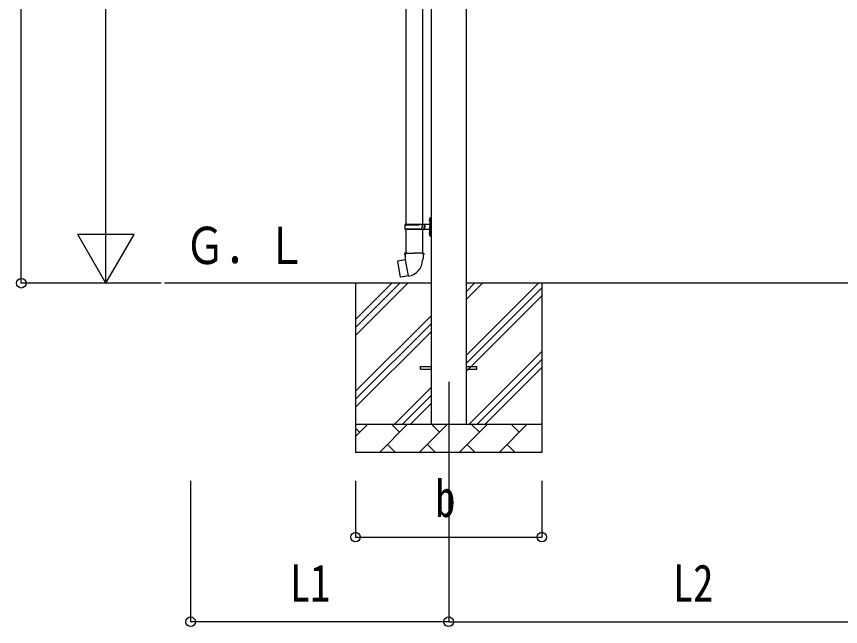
# Model space of a CAD drawing. Units: millimetres, scale not verified. Extents: x -16820 to 16820, y -11880 to 11880.
# Drawn here: x -9042 to -6122, y -5917 to -3754 of the extents above; entities that cross this region are included whole.
import ezdxf
from ezdxf.enums import TextEntityAlignment as Align

# ---------------------------------------------------------------- set-up
doc = ezdxf.new("R2010")
doc.units = ezdxf.units.MM
doc.header["$LTSCALE"] = 50
for name, color, linetype in [('0-3_YKK_12', 2, 'Continuous'), ('0-4_YKK_13', 4, 'Continuous'), ('0-5_YKK_A1', 4, 'Continuous'), ('0-6_YKK_D', 6, 'Continuous')]:
    doc.layers.add(name, color=color, linetype=linetype)
doc.styles.add('ＭＳ ゴシック', font='')
doc.styles.get('ＭＳ ゴシック').set_extended_font_data('MS Gothic')

msp = doc.modelspace()

# ---------------------------------------------------------------- linework, layer by layer
at = {"layer": '0-3_YKK_12'}
msp.add_line((-7510.02, -5050), (-7510.02, -5550), dxfattribs=at)
at = {"layer": '0-4_YKK_13'}
for p, q in [((-7662.52, -3586.49), (-7662.52, -4491)), ((-7602.52, -3586.49), (-7602.52, -4491)), ((-7576.52, -4468), (-7573.52, -4466.5)), ((-7573.52, -4466.5), (-7573.52, -4500)), ((-7573.52, -4466.5), (-7572.52, -4466.5)), ((-7572.52, -4466.5), (-7572.52, -4500)), ((-7665.52, -4493), (-7615.18, -4493)), ((-7664.52, -4491), (-7578.52, -4491)), ((-7664.52, -4491), (-7664.52, -4493)), ((-7605.52, -4491), (-7605.52, -4495.5)), ((-7605.52, -4495.5), (-7603.52, -4495.5)), ((-7603.52, -4495.5), (-7603.52, -4500)), ((-7597.52, -4491), (-7597.52, -4500)), ((-7597.52, -4495.5), (-7594.52, -4495.5)), ((-7594.52, -4495.5), (-7594.52, -4500)), ((-7578.82, -4473.85), (-7576.77, -4474.85)), ((-7577.55, -4471.85), (-7576.92, -4471.85)), ((-7577.55, -4471.85), (-7577.55, -4480.15)), ((-7577.55, -4480.15), (-7576.92, -4480.15)), ((-7576.92, -4471.85), (-7576.92, -4480.15)), ((-7576.92, -4471.85), (-7576.52, -4472.25)), ((-7576.92, -4480.15), (-7576.52, -4479.75)), ((-7576.77, -4474.85), (-7576.16, -4476)), ((-7576.52, -4468), (-7576.52, -4500)), ((-7576.52, -4472.25), (-7576.52, -4479.75)), ((-7665.52, -4507), (-7615.18, -4507)), ((-7664.52, -4509), (-7664.52, -4507)), ((-7664.52, -4509), (-7578.52, -4509)), ((-7662.52, -4509), (-7662.52, -4593.93)), ((-7605.52, -4509), (-7605.52, -4504.5)), ((-7605.52, -4504.5), (-7603.52, -4504.5)), ((-7603.52, -4504.5), (-7603.52, -4500)), ((-7602.52, -4509), (-7602.52, -4593.93)), ((-7597.52, -4509), (-7597.52, -4500)), ((-7597.52, -4504.5), (-7594.52, -4504.5)), ((-7594.52, -4504.5), (-7594.52, -4500)), ((-7578.82, -4521.85), (-7576.77, -4522.85)), ((-7577.55, -4519.85), (-7576.92, -4519.85)), ((-7577.55, -4519.85), (-7577.55, -4528.15)), ((-7576.92, -4519.85), (-7576.92, -4528.15)), ((-7576.92, -4519.85), (-7576.52, -4520.25)), ((-7576.77, -4522.85), (-7576.16, -4524)), ((-7576.52, -4532), (-7576.52, -4500)), ((-7576.52, -4520.25), (-7576.52, -4527.75)), ((-7573.52, -4533.5), (-7573.52, -4500)), ((-7572.52, -4533.5), (-7572.52, -4500)), ((-7577.55, -4528.15), (-7576.92, -4528.15)), ((-7576.92, -4528.15), (-7576.52, -4527.75)), ((-7576.52, -4532), (-7573.52, -4533.5)), ((-7573.52, -4533.5), (-7572.52, -4533.5)), ((-7664.37, -4593.93), (-7666.52, -4594.71)), ((-7666.52, -4594.71), (-7666.52, -4598.33)), ((-7666.52, -4598.33), (-7664.27, -4599.14)), ((-7664.37, -4593.93), (-7632.52, -4593.93)), ((-7664.37, -4593.93), (-7664.27, -4599.14)), ((-7664.27, -4599.14), (-7664.02, -4613.93)), ((-7600.67, -4593.93), (-7632.52, -4593.93)), ((-7598.52, -4598.33), (-7600.76, -4599.14)), ((-7600.67, -4593.93), (-7598.52, -4594.71)), ((-7598.52, -4594.71), (-7598.52, -4598.33)), ((-7690.98, -4622.38), (-7691.78, -4623.55)), ((-7691.78, -4623.55), (-7682.16, -4678.11)), ((-7663.11, -4617.13), (-7690.98, -4622.38)), ((-7678.23, -4619.78), (-7678.44, -4620.02)), ((-7664.02, -4613.93), (-7662.67, -4615.93)), ((-7652.75, -4674.42), (-7662.89, -4616.95)), ((-7662.86, -4616.13), (-7662.86, -4616.83)), ((-7662.67, -4615.93), (-7662.7, -4615.93)), ((-7602.33, -4615.87), (-7602.4, -4618.03)), ((-7601.01, -4613.93), (-7602.33, -4615.87)), ((-7668.14, -4677.02), (-7668.42, -4676.86)), ((-7652.45, -4675.19), (-7652.69, -4674.52)), ((-7610.02, -4995.5), (-7572.52, -4995.5)), ((-7610.02, -5004.5), (-7610.02, -4995.5)), ((-7610.02, -5004.5), (-7572.52, -5004.5)), ((-7447.52, -4995.5), (-7410.02, -4995.5)), ((-7447.52, -5004.5), (-7410.02, -5004.5)), ((-7410.02, -5004.5), (-7410.02, -4995.5))]:
    msp.add_line(p, q, dxfattribs=at)
for points in [[(-7578.82, -4478.15), (-7576.77, -4477.15), (-7576.16, -4476)], [(-7578.82, -4526.15), (-7576.77, -4525.15), (-7576.16, -4524)], [(-7600.67, -4593.93), (-7600.76, -4599.14), (-7601.01, -4613.93)], [(-7675.99, -4619.56), (-7676.27, -4619.4), (-7678.23, -4619.78)], [(-7653.02, -4674.33), (-7681, -4678.93), (-7682.16, -4678.11)], [(-7665.95, -4676.46), (-7666.17, -4676.69), (-7668.14, -4677.02)]]:
    msp.add_lwpolyline(points, dxfattribs=at)
for centre, radius, start, end in [((-7616.77, -4500), 49.25, 171.82876, 180.00002), ((-7615.18, -4491), 2, 270, 359.99998), ((-7573.22, -4476), 6, 136.21765, 223.78235), ((-7578.52, -4489), 2, 270, 359.99998), ((-7616.77, -4500), 49.25, 180.00002, 188.17127), ((-7615.18, -4509), 2, 0.00005, 90.00004), ((-7573.22, -4524), 6, 136.21765, 223.78235), ((-7578.52, -4511), 2, 0.00005, 90.00004), ((-7663.16, -4616.83), 0.3, 280.66842, 0), ((-7662.66, -4616.13), 0.2, 100, 180), ((-7662.67, -4615.93), 60.3, 279.96938, 358), ((-7652.97, -4674.63), 0.3, 20, 99.33158), ((-7652.26, -4675.12), 0.2, 200, 279.96938)]:
    msp.add_arc(centre, radius, start, end, dxfattribs=at)
at = {"layer": '0-5_YKK_A1'}
for p, q in [((-7572.52, -2402.5), (-7572.52, -5200)), ((-7447.52, -5200), (-7447.52, -2402.5)), ((-7572.52, -4700), (-8516.68, -4700)), ((-7840.02, -4700), (-7840.02, -5300)), ((-7840.02, -4885.05), (-7654.97, -4700)), ((-7840.02, -4856.77), (-7683.25, -4700)), ((-7840.02, -4828.48), (-7711.53, -4700)), ((-5772.52, -4700), (-7447.52, -4700)), ((-7447.52, -4955.1), (-7192.42, -4700)), ((-7447.52, -4757.11), (-7390.41, -4700)), ((-7447.52, -4728.82), (-7418.69, -4700)), ((-7180.02, -4700), (-7180.02, -5300)), ((-7447.52, -4983.38), (-7180.02, -4715.88)), ((-7447.52, -5011.67), (-7180.02, -4744.17)), ((-7840.02, -5083.04), (-7572.52, -4815.54)), ((-7840.02, -5111.32), (-7572.52, -4843.82)), ((-7840.02, -5139.61), (-7572.52, -4872.11)), ((-7437.86, -5200), (-7180.02, -4942.16)), ((-7409.57, -5200), (-7180.02, -4970.44)), ((-7381.29, -5200), (-7180.02, -4998.73)), ((-7702.42, -5200), (-7572.52, -5070.1)), ((-7674.13, -5200), (-7572.52, -5098.38)), ((-7645.85, -5200), (-7572.52, -5126.67)), ((-7183.3, -5200), (-7180.02, -5196.72)), ((-7840.02, -5200), (-7180.02, -5200)), ((-7840.02, -5242.89), (-7797.12, -5200)), ((-7825.68, -5228.55), (-7840.02, -5214.21)), ((-7755.7, -5300), (-7655.7, -5200)), ((-7684.25, -5228.55), (-7712.81, -5200)), ((-7614.28, -5300), (-7514.28, -5200)), ((-7542.83, -5228.55), (-7571.39, -5200)), ((-7472.86, -5300), (-7372.86, -5200)), ((-7401.41, -5228.55), (-7429.97, -5200)), ((-7331.44, -5300), (-7231.44, -5200)), ((-7259.99, -5228.55), (-7288.54, -5200)), ((-7727.15, -5271.45), (-7698.59, -5300)), ((-7585.73, -5271.45), (-7557.17, -5300)), ((-7444.3, -5271.45), (-7415.75, -5300)), ((-7302.88, -5271.45), (-7274.33, -5300)), ((-7180.02, -5300), (-7840.02, -5300))]:
    msp.add_line(p, q, dxfattribs=at)
at = {"layer": '0-6_YKK_D'}
for p, q in [((-9024.61, -4700), (-9024.61, -2146.71)), ((-8724.61, -4500), (-8724.61, -2600)), ((-8724.61, -4700), (-8724.61, -4353.59)), ((-8724.61, -4700), (-8824.61, -4526.79)), ((-8624.61, -4526.79), (-8824.61, -4526.79)), ((-8724.61, -4700), (-8624.61, -4526.79)), ((-8528.54, -4700), (-9025.61, -4700)), ((-8528.54, -4700), (-8725.61, -4700)), ((-8424.61, -5400), (-8424.61, -5901)), ((-7840.02, -5400), (-7840.02, -5601)), ((-7510.02, -5400), (-7510.02, -5901)), ((-7510.02, -5400), (-7510.02, -5901)), ((-7180.02, -5400), (-7180.02, -5601)), ((-7840.02, -5600), (-7180.02, -5600)), ((-7510.02, -5900), (-8424.61, -5900)), ((-7510.02, -5900), (-5710.02, -5900))]:
    msp.add_line(p, q, dxfattribs=at)
for centre in [(-9024.61, -4700), (-7840.02, -5600), (-7180.02, -5600), (-8424.61, -5900), (-7510.02, -5900), (-7510.02, -5900)]:
    msp.add_circle(centre, 17, dxfattribs=at)

# ---------------------------------------------------------------- texts
at = {"layer": '0-5_YKK_A1', "style": 'ＭＳ ゴシック', "width": 0.8}
msp.add_text('Ｇ．Ｌ', height=132, dxfattribs=at).set_placement((-8445.74, -4671.55), align=Align.BOTTOM_LEFT)
at = {"layer": '0-6_YKK_D', "style": 'ＭＳ ゴシック', "width": 0.8}
for s, p in [('b', (-7558.02, -5568)), ('L1', (-8072.91, -5868)), ('L2', (-6715.62, -5868))]:
    msp.add_text(s, height=132, dxfattribs=at).set_placement(p, align=Align.BOTTOM_LEFT)

doc.saveas('drawing.dxf')
